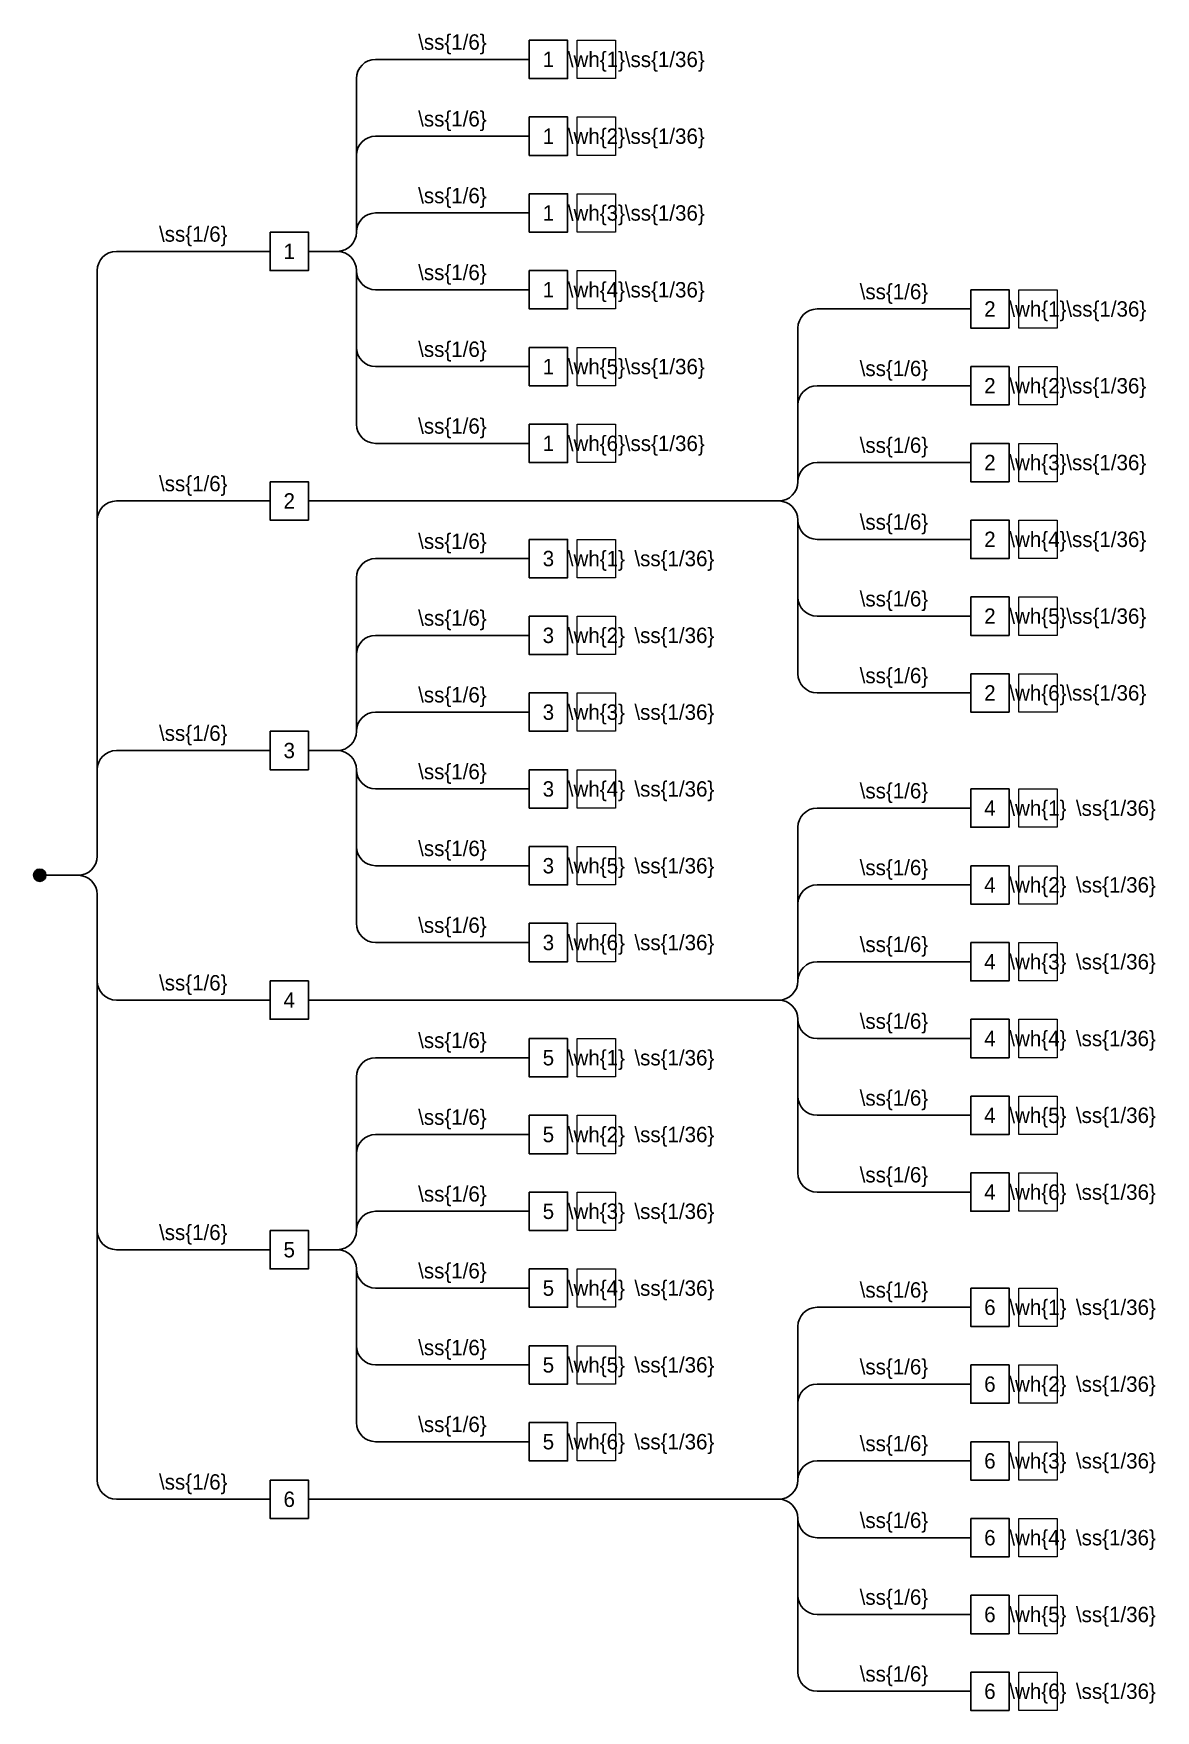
# Model space of a CAD drawing. Header units: millimetres. Extents: x -258 to 1203, y -175 to 2009.
import ezdxf
from ezdxf.enums import TextEntityAlignment as Align

# ---------------------------------------------------------------- set-up
doc = ezdxf.new("R2010")
doc.units = ezdxf.units.MM

msp = doc.modelspace()

# ---------------------------------------------------------------- hatches: boundary and pattern name
h = msp.add_hatch(color=250)
edge = h.paths.add_edge_path()
edge.add_arc((-250, 912.5), 8, 0, 360)

# ---------------------------------------------------------------- linework, layer by layer
for p, q in [((387.5, 1975), (187.5, 1975)), ((162.5, 1950), (162.5, 1750)), ((387.5, 1875), (187.5, 1875)), ((387.5, 1775), (187.5, 1775)), ((50, 1725), (-150, 1725)), ((137.5, 1725), (100, 1725)), ((-175, 1700), (-175, 1037.5)), ((162.5, 1700), (162.5, 1500)), ((387.5, 1675), (187.5, 1675)), ((962.5, 1650), (762.5, 1650)), ((737.5, 1625), (737.5, 1425)), ((387.5, 1575), (187.5, 1575)), ((962.5, 1550), (762.5, 1550)), ((387.5, 1475), (187.5, 1475)), ((962.5, 1450), (762.5, 1450)), ((50, 1400), (-150, 1400)), ((712.5, 1400), (100, 1400)), ((737.5, 1375), (737.5, 1175)), ((962.5, 1350), (762.5, 1350)), ((387.5, 1325), (187.5, 1325)), ((162.5, 1300), (162.5, 1100)), ((962.5, 1250), (762.5, 1250)), ((387.5, 1225), (187.5, 1225)), ((962.5, 1150), (762.5, 1150)), ((387.5, 1125), (187.5, 1125)), ((50, 1075), (-150, 1075)), ((137.5, 1075), (100, 1075)), ((-175, 1050), (-175, 937.5)), ((162.5, 1050), (162.5, 850)), ((387.5, 1025), (187.5, 1025)), ((962.5, 1000), (762.5, 1000)), ((737.5, 975), (737.5, 775)), ((387.5, 925), (187.5, 925)), ((-200, 912.5), (-250, 912.5)), ((962.5, 900), (762.5, 900)), ((-175, 887.5), (-175, 775)), ((387.5, 825), (187.5, 825)), ((962.5, 800), (762.5, 800)), ((-175, 775), (-175, 125)), ((50, 750), (-150, 750)), ((712.5, 750), (100, 750)), ((737.5, 725), (737.5, 525)), ((962.5, 700), (762.5, 700)), ((387.5, 675), (187.5, 675)), ((162.5, 650), (162.5, 450)), ((962.5, 600), (762.5, 600)), ((387.5, 575), (187.5, 575)), ((962.5, 500), (762.5, 500)), ((387.5, 475), (187.5, 475)), ((50, 425), (-150, 425)), ((137.5, 425), (100, 425)), ((162.5, 400), (162.5, 200)), ((387.5, 375), (187.5, 375)), ((962.5, 350), (762.5, 350)), ((737.5, 325), (737.5, 125)), ((387.5, 275), (187.5, 275)), ((962.5, 250), (762.5, 250)), ((387.5, 175), (187.5, 175)), ((962.5, 150), (762.5, 150)), ((50, 100), (-150, 100)), ((712.5, 100), (100, 100)), ((737.5, 75), (737.5, -125)), ((962.5, 50), (762.5, 50)), ((962.5, -50), (762.5, -50)), ((962.5, -150), (762.5, -150))]:
    msp.add_line(p, q)
for points in [[(387.5, 2000), (437.5, 2000), (437.5, 1950), (387.5, 1950)], [(387.5, 1900), (437.5, 1900), (437.5, 1850), (387.5, 1850)], [(387.5, 1800), (437.5, 1800), (437.5, 1750), (387.5, 1750)], [(50, 1750), (100, 1750), (100, 1700), (50, 1700)], [(387.5, 1700), (437.5, 1700), (437.5, 1650), (387.5, 1650)], [(962.5, 1675), (1012.5, 1675), (1012.5, 1625), (962.5, 1625)], [(387.5, 1600), (437.5, 1600), (437.5, 1550), (387.5, 1550)], [(962.5, 1575), (1012.5, 1575), (1012.5, 1525), (962.5, 1525)], [(387.5, 1500), (437.5, 1500), (437.5, 1450), (387.5, 1450)], [(962.5, 1475), (1012.5, 1475), (1012.5, 1425), (962.5, 1425)], [(50, 1425), (100, 1425), (100, 1375), (50, 1375)], [(962.5, 1375), (1012.5, 1375), (1012.5, 1325), (962.5, 1325)], [(387.5, 1350), (437.5, 1350), (437.5, 1300), (387.5, 1300)], [(962.5, 1275), (1012.5, 1275), (1012.5, 1225), (962.5, 1225)], [(387.5, 1250), (437.5, 1250), (437.5, 1200), (387.5, 1200)], [(962.5, 1175), (1012.5, 1175), (1012.5, 1125), (962.5, 1125)], [(387.5, 1150), (437.5, 1150), (437.5, 1100), (387.5, 1100)], [(50, 1100), (100, 1100), (100, 1050), (50, 1050)], [(387.5, 1050), (437.5, 1050), (437.5, 1000), (387.5, 1000)], [(962.5, 1025), (1012.5, 1025), (1012.5, 975), (962.5, 975)], [(387.5, 950), (437.5, 950), (437.5, 900), (387.5, 900)], [(962.5, 925), (1012.5, 925), (1012.5, 875), (962.5, 875)], [(387.5, 850), (437.5, 850), (437.5, 800), (387.5, 800)], [(962.5, 825), (1012.5, 825), (1012.5, 775), (962.5, 775)], [(50, 775), (100, 775), (100, 725), (50, 725)], [(962.5, 725), (1012.5, 725), (1012.5, 675), (962.5, 675)], [(387.5, 700), (437.5, 700), (437.5, 650), (387.5, 650)], [(962.5, 625), (1012.5, 625), (1012.5, 575), (962.5, 575)], [(387.5, 600), (437.5, 600), (437.5, 550), (387.5, 550)], [(962.5, 525), (1012.5, 525), (1012.5, 475), (962.5, 475)], [(387.5, 500), (437.5, 500), (437.5, 450), (387.5, 450)], [(50, 450), (100, 450), (100, 400), (50, 400)], [(387.5, 400), (437.5, 400), (437.5, 350), (387.5, 350)], [(962.5, 375), (1012.5, 375), (1012.5, 325), (962.5, 325)], [(387.5, 300), (437.5, 300), (437.5, 250), (387.5, 250)], [(962.5, 275), (1012.5, 275), (1012.5, 225), (962.5, 225)], [(387.5, 200), (437.5, 200), (437.5, 150), (387.5, 150)], [(962.5, 175), (1012.5, 175), (1012.5, 125), (962.5, 125)], [(50, 125), (100, 125), (100, 75), (50, 75)], [(962.5, 75), (1012.5, 75), (1012.5, 25), (962.5, 25)], [(962.5, -25), (1012.5, -25), (1012.5, -75), (962.5, -75)], [(962.5, -125), (1012.5, -125), (1012.5, -175), (962.5, -175)]]:
    msp.add_lwpolyline(points, close=True)
at = {"color": 1, "lineweight": 0}
for points in [[(450, 2000), (500, 2000), (500, 1950), (450, 1950)], [(450, 1900), (500, 1900), (500, 1850), (450, 1850)], [(450, 1800), (500, 1800), (500, 1750), (450, 1750)], [(450, 1700), (500, 1700), (500, 1650), (450, 1650)], [(1025, 1675), (1075, 1675), (1075, 1625), (1025, 1625)], [(450, 1600), (500, 1600), (500, 1550), (450, 1550)], [(1025, 1575), (1075, 1575), (1075, 1525), (1025, 1525)], [(450, 1500), (500, 1500), (500, 1450), (450, 1450)], [(1025, 1475), (1075, 1475), (1075, 1425), (1025, 1425)], [(1025, 1375), (1075, 1375), (1075, 1325), (1025, 1325)], [(450, 1350), (500, 1350), (500, 1300), (450, 1300)], [(1025, 1275), (1075, 1275), (1075, 1225), (1025, 1225)], [(450, 1250), (500, 1250), (500, 1200), (450, 1200)], [(1025, 1175), (1075, 1175), (1075, 1125), (1025, 1125)], [(450, 1150), (500, 1150), (500, 1100), (450, 1100)], [(450, 1050), (500, 1050), (500, 1000), (450, 1000)], [(1025, 1025), (1075, 1025), (1075, 975), (1025, 975)], [(450, 950), (500, 950), (500, 900), (450, 900)], [(1025, 925), (1075, 925), (1075, 875), (1025, 875)], [(450, 850), (500, 850), (500, 800), (450, 800)], [(1025, 825), (1075, 825), (1075, 775), (1025, 775)], [(1025, 725), (1075, 725), (1075, 675), (1025, 675)], [(450, 700), (500, 700), (500, 650), (450, 650)], [(1025, 625), (1075, 625), (1075, 575), (1025, 575)], [(450, 600), (500, 600), (500, 550), (450, 550)], [(1025, 525), (1075, 525), (1075, 475), (1025, 475)], [(450, 500), (500, 500), (500, 450), (450, 450)], [(450, 400), (500, 400), (500, 350), (450, 350)], [(1025, 375), (1075, 375), (1075, 325), (1025, 325)], [(450, 300), (500, 300), (500, 250), (450, 250)], [(1025, 275), (1075, 275), (1075, 225), (1025, 225)], [(450, 200), (500, 200), (500, 150), (450, 150)], [(1025, 175), (1075, 175), (1075, 125), (1025, 125)], [(1025, 75), (1075, 75), (1075, 25), (1025, 25)], [(1025, -25), (1075, -25), (1075, -75), (1025, -75)], [(1025, -125), (1075, -125), (1075, -175), (1025, -175)]]:
    msp.add_lwpolyline(points, close=True, dxfattribs=at)
msp.add_circle((-250, 912.5), 8)
for centre, start, end in [((187.5, 1950), 90, 180), ((187.5, 1850), 90, 180), ((187.5, 1750), 90, 180), ((137.5, 1750), 270, 0), ((-150, 1700), 90, 180), ((137.5, 1700), 0, 90), ((187.5, 1700), 180, 270), ((762.5, 1625), 90, 180), ((187.5, 1600), 180, 270), ((762.5, 1525), 90, 180), ((187.5, 1500), 180, 270), ((762.5, 1425), 90, 180), ((712.5, 1425), 270, 0), ((-150, 1375), 90, 180), ((712.5, 1375), 0, 90), ((762.5, 1375), 180, 270), ((187.5, 1300), 90, 180), ((762.5, 1275), 180, 270), ((187.5, 1200), 90, 180), ((762.5, 1175), 180, 270), ((187.5, 1100), 90, 180), ((137.5, 1100), 270, 0), ((-150, 1050), 90, 180), ((137.5, 1050), 0, 90), ((187.5, 1050), 180, 270), ((762.5, 975), 90, 180), ((187.5, 950), 180, 270), ((-200, 937.5), 270, 0), ((-200, 887.5), 0, 90), ((762.5, 875), 90, 180), ((187.5, 850), 180, 270), ((762.5, 775), 90, 180), ((-150, 775), 180, 270), ((712.5, 775), 270, 0), ((712.5, 725), 0, 90), ((762.5, 725), 180, 270), ((187.5, 650), 90, 180), ((762.5, 625), 180, 270), ((187.5, 550), 90, 180), ((762.5, 525), 180, 270), ((187.5, 450), 90, 180), ((-150, 450), 180, 270), ((137.5, 450), 270, 0), ((137.5, 400), 0, 90), ((187.5, 400), 180, 270), ((762.5, 325), 90, 180), ((187.5, 300), 180, 270), ((762.5, 225), 90, 180), ((187.5, 200), 180, 270), ((762.5, 125), 90, 180), ((-150, 125), 180, 270), ((712.5, 125), 270, 0), ((712.5, 75), 0, 90), ((762.5, 75), 180, 270), ((762.5, -25), 180, 270), ((762.5, -125), 180, 270)]:
    msp.add_arc(centre, 25, start, end)

# ---------------------------------------------------------------- texts
for p in [(287.5, 1981.6), (287.5, 1881.6), (287.5, 1781.6), (-50, 1731.6), (287.5, 1681.6), (862.5, 1656.6), (287.5, 1581.6), (862.5, 1556.6), (287.5, 1481.6), (862.5, 1456.6), (-50, 1406.6), (862.5, 1356.6), (287.5, 1331.6), (862.5, 1256.6), (287.5, 1231.6), (862.5, 1156.6), (287.5, 1131.6), (-50, 1081.6), (287.5, 1031.6), (862.5, 1006.6), (287.5, 931.6), (862.5, 906.6), (287.5, 831.6), (862.5, 806.6), (-50, 756.6), (862.5, 706.6), (287.5, 681.6), (862.5, 606.6), (287.5, 581.6), (862.5, 506.6), (287.5, 481.6), (-50, 431.6), (287.5, 381.6), (862.5, 356.6), (287.5, 281.6), (862.5, 256.6), (287.5, 181.6), (862.5, 156.6), (-50, 106.6), (862.5, 56.6), (862.5, -43.4), (862.5, -143.4)]:
    msp.add_text('\\ss{1/6}', height=20).set_placement(p, align=Align.BOTTOM_CENTER)
for s, p in [('1', (412.5, 1975)), ('\\wh{1}', (475, 1975)), ('1', (412.5, 1875)), ('\\wh{2}', (475, 1875)), ('1', (412.5, 1775)), ('\\wh{3}', (475, 1775)), ('1', (75, 1725)), ('1', (412.5, 1675)), ('\\wh{4}', (475, 1675)), ('2', (987.5, 1650)), ('\\wh{1}', (1050, 1650)), ('1', (412.5, 1575)), ('\\wh{5}', (475, 1575)), ('2', (987.5, 1550)), ('\\wh{2}', (1050, 1550)), ('1', (412.5, 1475)), ('\\wh{6}', (475, 1475)), ('2', (987.5, 1450)), ('\\wh{3}', (1050, 1450)), ('2', (75, 1400)), ('2', (987.5, 1350)), ('\\wh{4}', (1050, 1350)), ('3', (412.5, 1325)), ('\\wh{1}', (475, 1325)), ('2', (987.5, 1250)), ('\\wh{5}', (1050, 1250)), ('3', (412.5, 1225)), ('\\wh{2}', (475, 1225)), ('2', (987.5, 1150)), ('\\wh{6}', (1050, 1150)), ('\\wh{3}', (475, 1125)), ('3', (412.5, 1125)), ('3', (75, 1075)), ('3', (412.5, 1025)), ('\\wh{4}', (475, 1025)), ('4', (987.5, 1000)), ('\\wh{1}', (1050, 1000)), ('3', (412.5, 925)), ('\\wh{5}', (475, 925)), ('4', (987.5, 900)), ('\\wh{2}', (1050, 900)), ('3', (412.5, 825)), ('\\wh{6}', (475, 825)), ('4', (987.5, 800)), ('\\wh{3}', (1050, 800)), ('4', (75, 750)), ('4', (987.5, 700)), ('\\wh{4}', (1050, 700)), ('5', (412.5, 675)), ('\\wh{1}', (475, 675)), ('4', (987.5, 600)), ('\\wh{5}', (1050, 600)), ('5', (412.5, 575)), ('\\wh{2}', (475, 575)), ('4', (987.5, 500)), ('\\wh{6}', (1050, 500)), ('5', (412.5, 475)), ('\\wh{3}', (475, 475)), ('5', (75, 425)), ('5', (412.5, 375)), ('\\wh{4}', (475, 375)), ('6', (987.5, 350)), ('\\wh{1}', (1050, 350)), ('5', (412.5, 275)), ('\\wh{5}', (475, 275)), ('6', (987.5, 250)), ('\\wh{2}', (1050, 250)), ('5', (412.5, 175)), ('\\wh{6}', (475, 175)), ('6', (987.5, 150)), ('\\wh{3}', (1050, 150)), ('6', (75, 100)), ('6', (987.5, 50)), ('\\wh{4}', (1050, 50)), ('6', (987.5, -50)), ('\\wh{5}', (1050, -50)), ('6', (987.5, -150)), ('\\wh{6}', (1050, -150))]:
    msp.add_text(s, height=20).set_placement(p, align=Align.MIDDLE_CENTER)
for p in [(512, 1975), (512, 1875), (512, 1775), (512, 1675), (1087, 1650), (512, 1575), (1087, 1550), (512, 1475), (1087, 1450), (1087, 1350), (524.5, 1325), (1087, 1250), (524.5, 1225), (1087, 1150), (524.5, 1125), (524.5, 1025), (1099.5, 1000), (524.5, 925), (1099.5, 900), (524.5, 825), (1099.5, 800), (1099.5, 700), (524.5, 675), (1099.5, 600), (524.5, 575), (1099.5, 500), (524.5, 475), (524.5, 375), (1099.5, 350), (524.5, 275), (1099.5, 250), (524.5, 175), (1099.5, 150), (1099.5, 50), (1099.5, -50), (1099.5, -150)]:
    msp.add_text('\\ss{1/36}', height=20).set_placement(p, align=Align.MIDDLE_LEFT)

doc.saveas('drawing.dxf')
